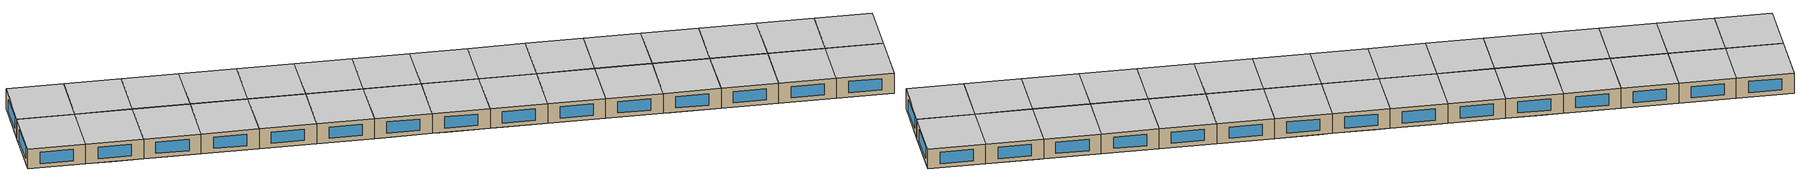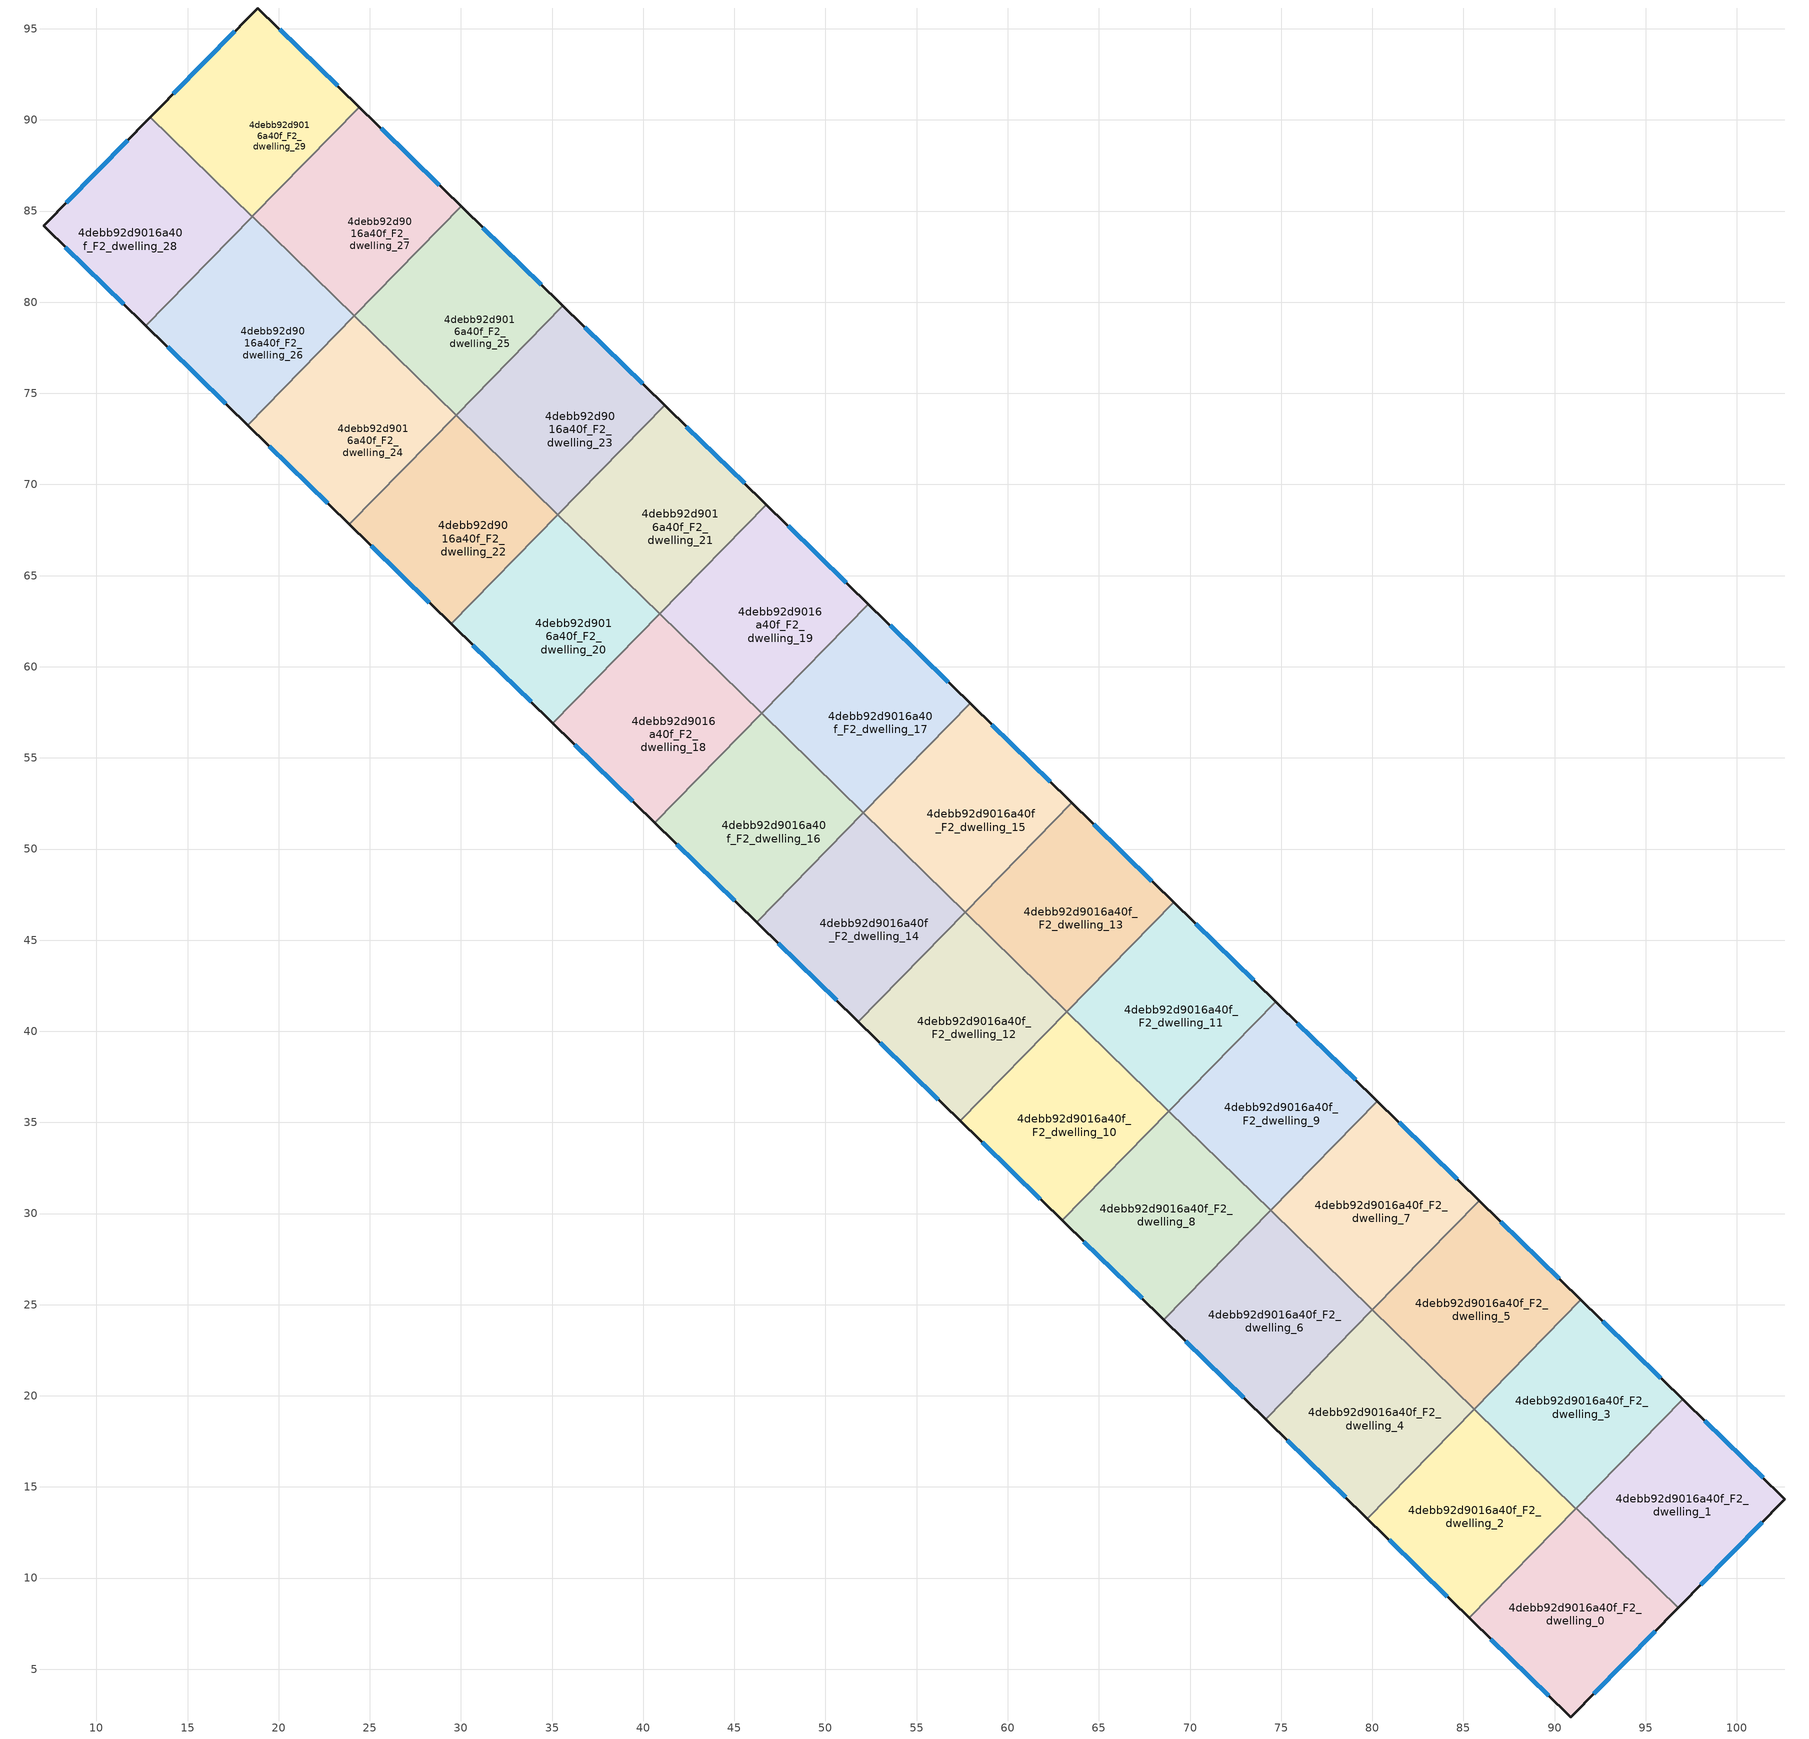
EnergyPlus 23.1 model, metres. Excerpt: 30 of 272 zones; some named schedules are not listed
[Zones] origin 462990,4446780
4debb92d9016a40f_F2_dwelling_0
 floor to 4debb92d9016a40f_F1_dwelling_0 (EU_floor_Construction): 96.78,8.37 90.88,2.38 85.5,7.63 91.36,13.63 91.37,13.64 z6
 floor to 4debb92d9016a40f_F1_dwelling_2 (EU_floor_Construction): 91.36,13.63 85.5,7.63 85.32,7.81 91.18,13.81 z6
 wall outside (EU_wall_Construction): 85.32,7.81 90.88,2.38 96.78,8.37 z6:9
 wall to 4debb92d9016a40f_F2_dwelling_1 (EU_wall_Construction): 96.78,8.37 91.19,13.82 z6:9
 wall to 4debb92d9016a40f_F2_dwelling_2 (EU_wall_Construction): 91.18,13.81 85.32,7.81 z6:9
 wall to 4debb92d9016a40f_F2_dwelling_3 (EU_wall_Construction): 91.19,13.82 91.18,13.81 z6:9
 window (EU_Window_Construction): 92.15,3.66 95.51,7.08 / 86.51,6.65 89.69,3.54 z6.64:8.36
 ceiling to 4debb92d9016a40f_F3_dwelling_0 (EU_floor_Construction): 90.88,2.38 96.78,8.37 91.19,13.82 85.32,7.81 z9
4debb92d9016a40f_F2_dwelling_1
 floor to 4debb92d9016a40f_F1_dwelling_1 (EU_floor_Construction): 102.64,14.33 96.78,8.37 91.37,13.64 97.21,19.63 z6
 floor to 4debb92d9016a40f_F1_dwelling_3 (EU_floor_Construction): 97.21,19.63 91.37,13.64 91.19,13.82 97.03,19.8 z6
 wall outside (EU_wall_Construction): 96.78,8.37 102.64,14.33 97.03,19.8 z6:9
 wall to 4debb92d9016a40f_F2_dwelling_3 (EU_wall_Construction): 97.03,19.8 91.19,13.82 z6:9
 window (EU_Window_Construction): 98.03,9.64 101.39,13.05 / 101.44,15.5 98.24,18.63 z6.64:8.36
 ceiling to 4debb92d9016a40f_F3_dwelling_1 (EU_floor_Construction): 96.78,8.37 102.64,14.33 97.03,19.8 91.19,13.82 z9
4debb92d9016a40f_F2_dwelling_10
 floor to 4debb92d9016a40f_F1_dwelling_10 (EU_floor_Construction): 68.83,35.62 62.98,29.63 58.47,34.03 64.33,40.02 z6
 floor to 4debb92d9016a40f_F1_dwelling_12 (EU_floor_Construction): 64.33,40.02 58.47,34.03 57.39,35.08 63.25,41.08 z6
 wall outside (EU_wall_Construction): 57.39,35.08 62.98,29.63 z6:9
 wall to 4debb92d9016a40f_F2_dwelling_12 (EU_wall_Construction): 63.25,41.08 57.39,35.08 z6:9
 wall to 4debb92d9016a40f_F2_dwelling_8 (EU_wall_Construction): 62.98,29.63 68.84,35.62 z6:9
 wall to 4debb92d9016a40f_F2_dwelling_11 (EU_wall_Construction): 68.84,35.62 63.25,41.08 z6:9
 window (EU_Window_Construction): 58.59,33.91 61.78,30.79 z6.64:8.36
 ceiling to 4debb92d9016a40f_F3_dwelling_10 (EU_floor_Construction): 62.98,29.63 68.84,35.62 63.25,41.08 57.39,35.08 z9
4debb92d9016a40f_F2_dwelling_11
 floor to 4debb92d9016a40f_F1_dwelling_11 (EU_floor_Construction): 74.69,41.62 68.84,35.62 64.33,40.02 70.19,46.02 z6
 floor to 4debb92d9016a40f_F1_dwelling_13 (EU_floor_Construction): 70.19,46.02 64.33,40.02 63.25,41.08 69.1,47.08 z6
 wall outside (EU_wall_Construction): 74.69,41.62 69.1,47.08 z6:9
 wall to 4debb92d9016a40f_F2_dwelling_13 (EU_wall_Construction): 69.1,47.08 63.25,41.08 z6:9
 wall to 4debb92d9016a40f_F2_dwelling_9 (EU_wall_Construction): 68.84,35.62 74.69,41.62 z6:9
 window (EU_Window_Construction): 73.49,42.79 70.3,45.91 z6.64:8.36
 ceiling to 4debb92d9016a40f_F3_dwelling_11 (EU_floor_Construction): 68.84,35.62 74.69,41.62 69.1,47.08 63.25,41.08 z9
4debb92d9016a40f_F2_dwelling_12
 floor to 4debb92d9016a40f_F1_dwelling_12 (EU_floor_Construction): 63.25,41.08 57.39,35.08 53.07,39.3 58.92,45.3 z6
 floor to 4debb92d9016a40f_F1_dwelling_14 (EU_floor_Construction): 58.92,45.3 53.07,39.3 51.81,40.54 57.66,46.53 z6
 wall outside (EU_wall_Construction): 51.81,40.54 57.39,35.08 z6:9
 wall to 4debb92d9016a40f_F2_dwelling_14 (EU_wall_Construction): 57.66,46.53 51.81,40.54 z6:9
 wall to 4debb92d9016a40f_F2_dwelling_13 (EU_wall_Construction): 63.25,41.08 57.66,46.53 z6:9
 window (EU_Window_Construction): 53,39.37 56.2,36.25 z6.64:8.36
 ceiling to 4debb92d9016a40f_F3_dwelling_12 (EU_floor_Construction): 57.39,35.08 63.25,41.08 57.66,46.53 51.81,40.54 z9
4debb92d9016a40f_F2_dwelling_13
 floor to 4debb92d9016a40f_F1_dwelling_13 (EU_floor_Construction): 69.1,47.08 63.25,41.08 58.92,45.3 64.78,51.3 z6
 floor to 4debb92d9016a40f_F1_dwelling_15 (EU_floor_Construction): 64.78,51.3 58.92,45.3 57.66,46.53 63.52,52.53 z6
 wall outside (EU_wall_Construction): 69.1,47.08 63.52,52.53 z6:9
 wall to 4debb92d9016a40f_F2_dwelling_15 (EU_wall_Construction): 63.52,52.53 57.66,46.53 z6:9
 window (EU_Window_Construction): 67.91,48.24 64.72,51.36 z6.64:8.36
 ceiling to 4debb92d9016a40f_F3_dwelling_13 (EU_floor_Construction): 63.25,41.08 69.1,47.08 63.52,52.53 57.66,46.53 z9
4debb92d9016a40f_F2_dwelling_14
 floor to 4debb92d9016a40f_F1_dwelling_14 (EU_floor_Construction): 57.66,46.53 51.81,40.54 47.66,44.58 53.52,50.58 z6
 floor to 4debb92d9016a40f_F1_dwelling_16 (EU_floor_Construction): 53.52,50.58 47.66,44.58 46.22,45.99 52.08,51.99 z6
 wall outside (EU_wall_Construction): 46.22,45.99 51.81,40.54 z6:9
 wall to 4debb92d9016a40f_F2_dwelling_16 (EU_wall_Construction): 52.08,51.99 46.22,45.99 z6:9
 wall to 4debb92d9016a40f_F2_dwelling_15 (EU_wall_Construction): 57.66,46.53 52.08,51.99 z6:9
 window (EU_Window_Construction): 47.42,44.82 50.61,41.7 z6.64:8.36
 ceiling to 4debb92d9016a40f_F3_dwelling_14 (EU_floor_Construction): 51.81,40.54 57.66,46.53 52.08,51.99 46.22,45.99 z9
4debb92d9016a40f_F2_dwelling_15
 floor to 4debb92d9016a40f_F1_dwelling_15 (EU_floor_Construction): 63.52,52.53 57.66,46.53 53.52,50.58 59.38,56.58 z6
 floor to 4debb92d9016a40f_F1_dwelling_17 (EU_floor_Construction): 59.38,56.58 53.52,50.58 52.08,51.99 57.93,57.98 z6
 wall outside (EU_wall_Construction): 63.52,52.53 57.93,57.99 z6:9
 wall to 4debb92d9016a40f_F2_dwelling_17 (EU_wall_Construction): 57.93,57.99 52.08,51.99 z6:9
 window (EU_Window_Construction): 62.32,53.7 59.13,56.82 z6.64:8.36
 ceiling to 4debb92d9016a40f_F3_dwelling_15 (EU_floor_Construction): 57.66,46.53 63.52,52.53 57.93,57.99 52.08,51.99 z9
4debb92d9016a40f_F2_dwelling_16
 floor to 4debb92d9016a40f_F1_dwelling_18 (EU_floor_Construction): 48.11,55.86 42.26,49.86 40.64,51.44 46.49,57.44 z6
 floor adiabatic (EU_floor_Construction): 52.08,51.99 46.22,45.99 42.26,49.86 48.11,55.86 z6
 wall outside (EU_wall_Construction): 40.64,51.44 46.22,45.99 z6:9
 wall to 4debb92d9016a40f_F2_dwelling_18 (EU_wall_Construction): 46.49,57.44 40.64,51.44 z6:9
 wall to 4debb92d9016a40f_F2_dwelling_17 (EU_wall_Construction): 52.08,51.99 46.49,57.44 z6:9
 window (EU_Window_Construction): 41.83,50.27 45.02,47.16 z6.64:8.36
 ceiling to 4debb92d9016a40f_F3_dwelling_16 (EU_floor_Construction): 46.22,45.99 52.08,51.99 46.49,57.44 40.64,51.44 z9
4debb92d9016a40f_F2_dwelling_17
 floor to 4debb92d9016a40f_F1_dwelling_17 (EU_floor_Construction): 57.93,57.98 52.08,51.99 48.11,55.86 53.97,61.85 z6
 floor to 4debb92d9016a40f_F1_dwelling_19 (EU_floor_Construction): 53.97,61.85 48.11,55.86 46.49,57.44 52.35,63.44 z6
 wall outside (EU_wall_Construction): 57.93,57.99 52.35,63.44 z6:9
 wall to 4debb92d9016a40f_F2_dwelling_19 (EU_wall_Construction): 52.35,63.44 46.49,57.44 z6:9
 window (EU_Window_Construction): 56.74,59.15 53.54,62.27 z6.64:8.36
 ceiling to 4debb92d9016a40f_F3_dwelling_17 (EU_floor_Construction): 52.08,51.99 57.93,57.99 52.35,63.44 46.49,57.44 z9
4debb92d9016a40f_F2_dwelling_18
 floor to 4debb92d9016a40f_F1_dwelling_18 (EU_floor_Construction): 46.49,57.44 40.64,51.44 36.85,55.14 42.71,61.14 z6
 floor to 4debb92d9016a40f_F1_dwelling_20 (EU_floor_Construction): 42.71,61.14 36.85,55.14 35.05,56.9 40.91,62.89 z6
 wall outside (EU_wall_Construction): 35.05,56.9 40.64,51.44 z6:9
 wall to 4debb92d9016a40f_F2_dwelling_20 (EU_wall_Construction): 40.91,62.89 35.05,56.9 z6:9
 wall to 4debb92d9016a40f_F2_dwelling_19 (EU_wall_Construction): 46.49,57.44 40.91,62.89 z6:9
 window (EU_Window_Construction): 36.25,55.73 39.44,52.61 z6.64:8.36
 ceiling to 4debb92d9016a40f_F3_dwelling_18 (EU_floor_Construction): 40.64,51.44 46.49,57.44 40.91,62.89 35.05,56.9 z9
4debb92d9016a40f_F2_dwelling_19
 floor to 4debb92d9016a40f_F1_dwelling_19 (EU_floor_Construction): 52.35,63.44 46.49,57.44 42.71,61.14 48.56,67.13 z6
 floor to 4debb92d9016a40f_F1_dwelling_21 (EU_floor_Construction): 48.56,67.13 42.71,61.14 40.91,62.9 46.76,68.89 z6
 wall outside (EU_wall_Construction): 52.35,63.44 46.76,68.89 z6:9
 wall to 4debb92d9016a40f_F2_dwelling_21 (EU_wall_Construction): 46.76,68.89 40.91,62.89 z6:9
 window (EU_Window_Construction): 51.15,64.61 47.96,67.72 z6.64:8.36
 ceiling to 4debb92d9016a40f_F3_dwelling_19 (EU_floor_Construction): 46.49,57.44 52.35,63.44 46.76,68.89 40.91,62.89 z9
4debb92d9016a40f_F2_dwelling_2
 floor to 4debb92d9016a40f_F1_dwelling_4 (EU_floor_Construction): 85.95,18.91 80.09,12.91 79.74,13.26 85.59,19.26 z6
 floor adiabatic (EU_floor_Construction): 91.18,13.81 85.32,7.81 79.74,13.26 80.09,12.91 85.95,18.91 z6
 wall outside (EU_wall_Construction): 79.73,13.26 85.32,7.81 z6:9
 wall to 4debb92d9016a40f_F2_dwelling_4 (EU_wall_Construction): 85.59,19.26 79.73,13.26 z6:9
 wall to 4debb92d9016a40f_F2_dwelling_3 (EU_wall_Construction): 91.18,13.81 85.59,19.26 z6:9
 window (EU_Window_Construction): 80.93,12.1 84.12,8.98 z6.64:8.36
 ceiling to 4debb92d9016a40f_F3_dwelling_2 (EU_floor_Construction): 85.32,7.81 91.18,13.81 85.59,19.26 79.73,13.26 z9
4debb92d9016a40f_F2_dwelling_20
 floor to 4debb92d9016a40f_F1_dwelling_20 (EU_floor_Construction): 40.91,62.89 35.05,56.9 31.45,60.42 37.3,66.41 z6
 floor to 4debb92d9016a40f_F1_dwelling_22 (EU_floor_Construction): 37.3,66.41 31.45,60.42 29.46,62.35 35.32,68.35 z6
 wall outside (EU_wall_Construction): 29.46,62.35 35.05,56.9 z6:9
 wall to 4debb92d9016a40f_F2_dwelling_22 (EU_wall_Construction): 35.32,68.35 29.46,62.35 z6:9
 wall to 4debb92d9016a40f_F2_dwelling_21 (EU_wall_Construction): 40.91,62.89 35.32,68.35 z6:9
 window (EU_Window_Construction): 30.66,61.18 33.85,58.07 z6.64:8.36
 ceiling to 4debb92d9016a40f_F3_dwelling_20 (EU_floor_Construction): 35.05,56.9 40.91,62.89 35.32,68.35 29.46,62.35 z9
4debb92d9016a40f_F2_dwelling_21
 floor to 4debb92d9016a40f_F1_dwelling_21 (EU_floor_Construction): 46.76,68.89 40.91,62.9 37.3,66.41 43.16,72.41 z6
 floor to 4debb92d9016a40f_F1_dwelling_23 (EU_floor_Construction): 43.16,72.41 37.3,66.41 35.32,68.35 41.18,74.35 z6
 wall outside (EU_wall_Construction): 46.76,68.89 41.18,74.35 z6:9
 wall to 4debb92d9016a40f_F2_dwelling_23 (EU_wall_Construction): 41.18,74.35 35.32,68.35 z6:9
 window (EU_Window_Construction): 45.57,70.06 42.37,73.18 z6.64:8.36
 ceiling to 4debb92d9016a40f_F3_dwelling_21 (EU_floor_Construction): 40.91,62.89 46.76,68.89 41.18,74.35 35.32,68.35 z9
4debb92d9016a40f_F2_dwelling_22
 floor adiabatic (EU_floor_Construction): 35.32,68.35 29.46,62.35 26.04,65.7 31.9,71.69 z6
 floor to 4debb92d9016a40f_F1_dwelling_24 (EU_floor_Construction): 31.9,71.69 26.04,65.7 23.88,67.81 29.73,73.8 z6
 wall outside (EU_wall_Construction): 23.88,67.81 29.46,62.35 z6:9
 wall to 4debb92d9016a40f_F2_dwelling_24 (EU_wall_Construction): 29.73,73.8 23.88,67.81 z6:9
 wall to 4debb92d9016a40f_F2_dwelling_23 (EU_wall_Construction): 35.32,68.35 29.73,73.8 z6:9
 window (EU_Window_Construction): 25.07,66.64 28.27,63.52 z6.64:8.36
 ceiling to 4debb92d9016a40f_F3_dwelling_22 (EU_floor_Construction): 29.46,62.35 35.32,68.35 29.73,73.8 23.88,67.81 z9
4debb92d9016a40f_F2_dwelling_23
 floor to 4debb92d9016a40f_F1_dwelling_23 (EU_floor_Construction): 41.18,74.35 35.32,68.35 31.9,71.69 37.75,77.69 z6
 floor to 4debb92d9016a40f_F1_dwelling_25 (EU_floor_Construction): 37.75,77.69 31.9,71.69 29.73,73.8 35.59,79.8 z6
 wall outside (EU_wall_Construction): 41.18,74.35 35.59,79.8 z6:9
 wall to 4debb92d9016a40f_F2_dwelling_25 (EU_wall_Construction): 35.59,79.8 29.73,73.8 z6:9
 window (EU_Window_Construction): 39.98,75.52 36.79,78.63 z6.64:8.36
 ceiling to 4debb92d9016a40f_F3_dwelling_23 (EU_floor_Construction): 35.32,68.35 41.18,74.35 35.59,79.8 29.73,73.8 z9
4debb92d9016a40f_F2_dwelling_24
 floor to 4debb92d9016a40f_F1_dwelling_24 (EU_floor_Construction): 29.73,73.8 23.88,67.81 20.63,70.97 26.49,76.97 z6
 floor to 4debb92d9016a40f_F1_dwelling_26 (EU_floor_Construction): 26.49,76.97 20.63,70.97 18.29,73.26 24.15,79.26 z6
 wall outside (EU_wall_Construction): 18.29,73.26 23.88,67.81 z6:9
 wall to 4debb92d9016a40f_F2_dwelling_26 (EU_wall_Construction): 24.15,79.26 18.29,73.26 z6:9
 wall to 4debb92d9016a40f_F2_dwelling_25 (EU_wall_Construction): 29.73,73.8 24.15,79.26 z6:9
 window (EU_Window_Construction): 19.49,72.09 22.68,68.97 z6.64:8.36
 ceiling to 4debb92d9016a40f_F3_dwelling_24 (EU_floor_Construction): 23.88,67.81 29.73,73.8 24.15,79.26 18.29,73.26 z9
4debb92d9016a40f_F2_dwelling_25
 floor to 4debb92d9016a40f_F1_dwelling_25 (EU_floor_Construction): 35.59,79.8 29.73,73.8 26.49,76.97 32.35,82.97 z6
 floor to 4debb92d9016a40f_F1_dwelling_27 (EU_floor_Construction): 32.35,82.97 26.49,76.97 24.15,79.26 30,85.26 z6
 wall outside (EU_wall_Construction): 35.59,79.8 30,85.26 z6:9
 wall to 4debb92d9016a40f_F2_dwelling_27 (EU_wall_Construction): 30,85.26 24.15,79.26 z6:9
 window (EU_Window_Construction): 34.39,80.97 31.2,84.09 z6.64:8.36
 ceiling to 4debb92d9016a40f_F3_dwelling_25 (EU_floor_Construction): 29.73,73.8 35.59,79.8 30,85.26 24.15,79.26 z9
4debb92d9016a40f_F2_dwelling_26
 floor to 4debb92d9016a40f_F1_dwelling_26 (EU_floor_Construction): 24.15,79.26 18.29,73.26 15.23,76.25 21.08,82.25 z6
 floor to 4debb92d9016a40f_F1_dwelling_28 (EU_floor_Construction): 19.13,80.24 15.23,76.25 12.71,78.72 16.6,82.71 z6
 floor to 4debb92d9016a40f_F1_dwelling_30 (EU_floor_Construction): 21.08,82.25 19.13,80.24 16.6,82.71 18.56,84.71 z6
 wall outside (EU_wall_Construction): 12.71,78.71 18.29,73.26 z6:9
 wall to 4debb92d9016a40f_F2_dwelling_27 (EU_wall_Construction): 24.15,79.26 18.56,84.71 z6:9
 wall to 4debb92d9016a40f_F2_dwelling_28 (EU_wall_Construction): 18.55,84.7 12.71,78.71 z6:9
 wall to 4debb92d9016a40f_F2_dwelling_29 (EU_wall_Construction): 18.56,84.71 18.55,84.7 z6:9
 window (EU_Window_Construction): 13.9,77.55 17.1,74.43 z6.64:8.36
 ceiling to 4debb92d9016a40f_F3_dwelling_26 (EU_floor_Construction): 18.29,73.26 24.15,79.26 18.56,84.71 12.71,78.71 z9
4debb92d9016a40f_F2_dwelling_27
 floor to 4debb92d9016a40f_F1_dwelling_27 (EU_floor_Construction): 30,85.26 24.15,79.26 21.09,82.25 26.94,88.25 z6
 floor to 4debb92d9016a40f_F1_dwelling_29 (EU_floor_Construction): 26.94,88.25 21.09,82.25 18.56,84.71 24.42,90.71 z6
 wall outside (EU_wall_Construction): 30,85.26 24.42,90.71 z6:9
 wall to 4debb92d9016a40f_F2_dwelling_29 (EU_wall_Construction): 24.42,90.71 18.56,84.71 z6:9
 window (EU_Window_Construction): 28.81,86.42 25.62,89.54 z6.64:8.36
 ceiling to 4debb92d9016a40f_F3_dwelling_27 (EU_floor_Construction): 24.15,79.26 30,85.26 24.42,90.71 18.56,84.71 z9
4debb92d9016a40f_F2_dwelling_28
 floor to 4debb92d9016a40f_F1_dwelling_30 (EU_floor_Construction): 18.55,84.7 16.6,82.71 11.01,88.17 12.97,90.16 z6
 floor adiabatic (EU_floor_Construction): 16.6,82.71 12.71,78.71 7.1,84.19 11.01,88.17 z6
 wall outside (EU_wall_Construction): 12.97,90.16 7.1,84.19 12.71,78.71 z6:9
 wall to 4debb92d9016a40f_F2_dwelling_29 (EU_wall_Construction): 18.55,84.7 12.97,90.16 z6:9
 window (EU_Window_Construction): 11.71,88.88 8.35,85.47 / 8.3,83.02 11.5,79.89 z6.64:8.36
 ceiling to 4debb92d9016a40f_F3_dwelling_28 (EU_floor_Construction): 12.71,78.71 18.55,84.7 12.97,90.16 7.1,84.19 z9
4debb92d9016a40f_F2_dwelling_29
 floor to 4debb92d9016a40f_F1_dwelling_29 (EU_floor_Construction): 24.42,90.71 18.56,84.71 15.68,87.53 21.54,93.53 z6
 floor to 4debb92d9016a40f_F1_dwelling_30 (EU_floor_Construction): 21.54,93.53 15.68,87.53 18.56,84.71 18.55,84.7 12.97,90.16 18.85,96.14 z6
 wall outside (EU_wall_Construction): 24.42,90.71 18.85,96.14 12.97,90.16 z6:9
 window (EU_Window_Construction): 17.59,94.86 14.23,91.44 / 23.23,91.87 20.05,94.98 z6.64:8.36
 ceiling to 4debb92d9016a40f_F3_dwelling_29 (EU_floor_Construction): 18.55,84.7 24.42,90.71 18.85,96.14 12.97,90.16 z9
4debb92d9016a40f_F2_dwelling_3
 floor to 4debb92d9016a40f_F1_dwelling_5 (EU_floor_Construction): 91.81,24.91 85.95,18.91 85.59,19.26 91.45,25.26 z6
 floor to 4debb92d9016a40f_F1_dwelling_3 (EU_floor_Construction): 97.03,19.8 91.18,13.81 85.95,18.91 91.81,24.91 z6
 wall outside (EU_wall_Construction): 97.03,19.8 91.45,25.26 z6:9
 wall to 4debb92d9016a40f_F2_dwelling_5 (EU_wall_Construction): 91.45,25.26 85.59,19.26 z6:9
 window (EU_Window_Construction): 95.84,20.97 92.64,24.09 z6.64:8.36
 ceiling to 4debb92d9016a40f_F3_dwelling_3 (EU_floor_Construction): 91.18,13.81 97.03,19.8 91.45,25.26 85.59,19.26 z9
4debb92d9016a40f_F2_dwelling_4
 floor to 4debb92d9016a40f_F1_dwelling_4 (EU_floor_Construction): 85.59,19.26 79.74,13.26 74.69,18.19 80.55,24.19 z6
 floor to 4debb92d9016a40f_F1_dwelling_6 (EU_floor_Construction): 80.55,24.19 74.69,18.19 74.15,18.72 80.01,24.72 z6
 wall outside (EU_wall_Construction): 74.15,18.72 79.73,13.26 z6:9
 wall to 4debb92d9016a40f_F2_dwelling_6 (EU_wall_Construction): 80.01,24.72 74.15,18.72 z6:9
 wall to 4debb92d9016a40f_F2_dwelling_5 (EU_wall_Construction): 85.59,19.26 80.01,24.72 z6:9
 window (EU_Window_Construction): 75.35,17.55 78.54,14.43 z6.64:8.36
 ceiling to 4debb92d9016a40f_F3_dwelling_4 (EU_floor_Construction): 79.73,13.26 85.59,19.26 80.01,24.72 74.15,18.72 z9
4debb92d9016a40f_F2_dwelling_5
 floor to 4debb92d9016a40f_F1_dwelling_5 (EU_floor_Construction): 91.45,25.26 85.59,19.26 80.55,24.19 86.4,30.18 z6
 floor to 4debb92d9016a40f_F1_dwelling_7 (EU_floor_Construction): 86.4,30.18 80.55,24.19 80.01,24.72 85.86,30.71 z6
 wall outside (EU_wall_Construction): 91.45,25.26 85.86,30.71 z6:9
 wall to 4debb92d9016a40f_F2_dwelling_7 (EU_wall_Construction): 85.86,30.71 80.01,24.72 z6:9
 window (EU_Window_Construction): 90.25,26.43 87.06,29.55 z6.64:8.36
 ceiling to 4debb92d9016a40f_F3_dwelling_5 (EU_floor_Construction): 85.59,19.26 91.45,25.26 85.86,30.71 80.01,24.72 z9
4debb92d9016a40f_F2_dwelling_6
 floor to 4debb92d9016a40f_F1_dwelling_6 (EU_floor_Construction): 80.01,24.72 74.15,18.72 69.28,23.47 75.14,29.47 z6
 floor to 4debb92d9016a40f_F1_dwelling_8 (EU_floor_Construction): 75.14,29.47 69.28,23.47 68.56,24.17 74.42,30.17 z6
 wall outside (EU_wall_Construction): 68.56,24.17 74.15,18.72 z6:9
 wall to 4debb92d9016a40f_F2_dwelling_8 (EU_wall_Construction): 74.42,30.17 68.56,24.17 z6:9
 wall to 4debb92d9016a40f_F2_dwelling_7 (EU_wall_Construction): 74.15,18.72 80.01,24.72 74.42,30.17 z6:9
 window (EU_Window_Construction): 69.76,23 72.95,19.89 z6.64:8.36
 ceiling to 4debb92d9016a40f_F3_dwelling_6 (EU_floor_Construction): 74.15,18.72 80.01,24.72 74.42,30.17 68.56,24.17 z9
4debb92d9016a40f_F2_dwelling_7
 floor to 4debb92d9016a40f_F1_dwelling_7 (EU_floor_Construction): 85.86,30.71 80.01,24.72 75.14,29.47 81,35.46 z6
 floor to 4debb92d9016a40f_F1_dwelling_9 (EU_floor_Construction): 81,35.46 75.14,29.47 74.42,30.17 80.28,36.17 z6
 wall outside (EU_wall_Construction): 85.86,30.71 80.28,36.17 z6:9
 wall to 4debb92d9016a40f_F2_dwelling_9 (EU_wall_Construction): 80.28,36.17 74.42,30.17 z6:9
 wall adiabatic (EU_wall_Construction): 74.15,18.72 80.01,24.72 z6:9
 window (EU_Window_Construction): 84.67,31.88 81.47,35 z6.64:8.36
 ceiling to 4debb92d9016a40f_F3_dwelling_7 (EU_floor_Construction): 80.01,24.72 85.86,30.71 80.28,36.17 74.42,30.17 z9
4debb92d9016a40f_F2_dwelling_8
 floor adiabatic (EU_floor_Construction): 74.42,30.17 68.56,24.17 62.98,29.63 68.84,35.62 z6
 wall outside (EU_wall_Construction): 62.98,29.63 68.56,24.17 z6:9
 wall to 4debb92d9016a40f_F2_dwelling_9 (EU_wall_Construction): 74.42,30.17 68.84,35.62 z6:9
 window (EU_Window_Construction): 64.17,28.46 67.37,25.34 z6.64:8.36
 ceiling to 4debb92d9016a40f_F3_dwelling_8 (EU_floor_Construction): 68.56,24.17 74.42,30.17 68.84,35.62 62.98,29.63 z9
4debb92d9016a40f_F2_dwelling_9
 floor to 4debb92d9016a40f_F1_dwelling_9 (EU_floor_Construction): 80.28,36.17 74.42,30.17 69.74,34.74 75.59,40.74 z6
 floor to 4debb92d9016a40f_F1_dwelling_11 (EU_floor_Construction): 75.59,40.74 69.74,34.74 68.84,35.62 74.69,41.62 z6
 wall outside (EU_wall_Construction): 80.28,36.17 74.69,41.62 z6:9
 window (EU_Window_Construction): 79.08,37.34 75.89,40.45 z6.64:8.36
 ceiling to 4debb92d9016a40f_F3_dwelling_9 (EU_floor_Construction): 74.42,30.17 80.28,36.17 74.69,41.62 68.84,35.62 z9
[Building]
EU S2 Campaign: North Axis=0; Terrain=City; Solar Distribution=FullExterior
[Site:Location]
Yerevan-Zvartnots.Intl.AP: Latitude=40.15; Longitude=44.383; Time Zone=4; Elevation=854
[SizingPeriod:WeatherFileDays]
AnnualSizingPeriod: Begin Month=1; Begin Day of Month=1; End Month=12; End Day of Month=31; Day of Week for Start Day=Monday; Use Weather File Daylight Saving Period=No; Use Weather File Rain and Snow Indicators=No
[MATERIAL]
EU_InternalMass_Material: Roughness=MediumRough; Thickness=0.1; Conductivity=1; Density=1800; Specific Heat=900; Thermal Absorptance=0.9; Solar Absorptance=0.7; Visible Absorptance=0.7
[MATERIAL:NOMASS] Roughness=MediumRough; Thermal Absorptance=0.9; Solar Absorptance=0.7; Visible Absorptance=0.7
Name | Thermal Resistance
EU_wall_NoMass | 1.05043
EU_floor_NoMass | 0.478065
[WINDOWMATERIAL:SIMPLEGLAZINGSYSTEM]
EU_Window_SimpleGlazing: UFactor=2.5566; Solar Heat Gain Coefficient=0.75; Visible Transmittance=0.75
[CONSTRUCTION]
EU_wall_Construction: EU_wall_NoMass
EU_floor_Construction: EU_floor_NoMass
EU_Window_Construction: EU_Window_SimpleGlazing
EU_InternalMass_Construction: EU_InternalMass_Material
[ZONE] Type=1; Multiplier=1; Ceiling Height=autocalculate; Floor Area=autocalculate; Part of Total Floor Area=Yes
Name | Volume
4debb92d9016a40f_F2_dwelling_0; 4debb92d9016a40f_F2_dwelling_11; 4debb92d9016a40f_F2_dwelling_14; 4debb92d9016a40f_F2_dwelling_22; 4debb92d9016a40f_F2_dwelling_24 | 196.331
4debb92d9016a40f_F2_dwelling_1; 4debb92d9016a40f_F2_dwelling_28 | 196.335
4debb92d9016a40f_F2_dwelling_10 | 196.347
4debb92d9016a40f_F2_dwelling_12; 4debb92d9016a40f_F2_dwelling_2 | 196.313
4debb92d9016a40f_F2_dwelling_13; 4debb92d9016a40f_F2_dwelling_27; 4debb92d9016a40f_F2_dwelling_8 | 196.33
4debb92d9016a40f_F2_dwelling_15; 4debb92d9016a40f_F2_dwelling_23 | 196.364
4debb92d9016a40f_F2_dwelling_16; 4debb92d9016a40f_F2_dwelling_21; 4debb92d9016a40f_F2_dwelling_3; 4debb92d9016a40f_F2_dwelling_6 | 196.329
4debb92d9016a40f_F2_dwelling_17 | 196.3125
4debb92d9016a40f_F2_dwelling_18; 4debb92d9016a40f_F2_dwelling_19; 4debb92d9016a40f_F2_dwelling_25; 4debb92d9016a40f_F2_dwelling_5 | 196.348
4debb92d9016a40f_F2_dwelling_20 | 196.295
4debb92d9016a40f_F2_dwelling_26 | 196.314
4debb92d9016a40f_F2_dwelling_29 | 196.332
4debb92d9016a40f_F2_dwelling_4 | 196.365
4debb92d9016a40f_F2_dwelling_7 | 196.321
4debb92d9016a40f_F2_dwelling_9 | 196.312
[INTERNALMASS] Construction=EU_InternalMass_Construction
Name | Zone or ZoneList | Surface Area
4debb92d9016a40f_F2_dwelling_0_EU_InternalMass | 4debb92d9016a40f_F2_dwelling_0 | 65.4444
4debb92d9016a40f_F2_dwelling_1_EU_InternalMass | 4debb92d9016a40f_F2_dwelling_1 | 65.4458
4debb92d9016a40f_F2_dwelling_2_EU_InternalMass | 4debb92d9016a40f_F2_dwelling_2 | 65.4389
4debb92d9016a40f_F2_dwelling_3_EU_InternalMass | 4debb92d9016a40f_F2_dwelling_3 | 65.4432
4debb92d9016a40f_F2_dwelling_4_EU_InternalMass | 4debb92d9016a40f_F2_dwelling_4 | 65.4534
4debb92d9016a40f_F2_dwelling_5_EU_InternalMass | 4debb92d9016a40f_F2_dwelling_5 | 65.4479
4debb92d9016a40f_F2_dwelling_6_EU_InternalMass | 4debb92d9016a40f_F2_dwelling_6 | 65.4361
4debb92d9016a40f_F2_dwelling_7_EU_InternalMass | 4debb92d9016a40f_F2_dwelling_7 | 65.4475
4debb92d9016a40f_F2_dwelling_8_EU_InternalMass | 4debb92d9016a40f_F2_dwelling_8 | 65.4432
4debb92d9016a40f_F2_dwelling_9_EU_InternalMass | 4debb92d9016a40f_F2_dwelling_9 | 65.4389
4debb92d9016a40f_F2_dwelling_10_EU_InternalMass | 4debb92d9016a40f_F2_dwelling_10 | 65.4504
4debb92d9016a40f_F2_dwelling_11_EU_InternalMass | 4debb92d9016a40f_F2_dwelling_11 | 65.445
4debb92d9016a40f_F2_dwelling_12_EU_InternalMass | 4debb92d9016a40f_F2_dwelling_12 | 65.439
4debb92d9016a40f_F2_dwelling_13_EU_InternalMass | 4debb92d9016a40f_F2_dwelling_13 | 65.4418
4debb92d9016a40f_F2_dwelling_14_EU_InternalMass | 4debb92d9016a40f_F2_dwelling_14 | 65.4436
4debb92d9016a40f_F2_dwelling_15_EU_InternalMass | 4debb92d9016a40f_F2_dwelling_15 | 65.4534
4debb92d9016a40f_F2_dwelling_16_EU_InternalMass | 4debb92d9016a40f_F2_dwelling_16 | 65.4432
4debb92d9016a40f_F2_dwelling_17_EU_InternalMass | 4debb92d9016a40f_F2_dwelling_17 | 65.4389
4debb92d9016a40f_F2_dwelling_18_EU_InternalMass | 4debb92d9016a40f_F2_dwelling_18 | 65.4507
4debb92d9016a40f_F2_dwelling_19_EU_InternalMass | 4debb92d9016a40f_F2_dwelling_19 | 65.4507
4debb92d9016a40f_F2_dwelling_20_EU_InternalMass | 4debb92d9016a40f_F2_dwelling_20 | 65.4332
4debb92d9016a40f_F2_dwelling_21_EU_InternalMass | 4debb92d9016a40f_F2_dwelling_21 | 65.4415
4debb92d9016a40f_F2_dwelling_22_EU_InternalMass | 4debb92d9016a40f_F2_dwelling_22 | 65.4436
4debb92d9016a40f_F2_dwelling_23_EU_InternalMass | 4debb92d9016a40f_F2_dwelling_23 | 65.4534
4debb92d9016a40f_F2_dwelling_24_EU_InternalMass | 4debb92d9016a40f_F2_dwelling_24 | 65.4422
4debb92d9016a40f_F2_dwelling_25_EU_InternalMass | 4debb92d9016a40f_F2_dwelling_25 | 65.4505
4debb92d9016a40f_F2_dwelling_26_EU_InternalMass | 4debb92d9016a40f_F2_dwelling_26 | 65.4379
4debb92d9016a40f_F2_dwelling_27_EU_InternalMass | 4debb92d9016a40f_F2_dwelling_27 | 65.4445
4debb92d9016a40f_F2_dwelling_28_EU_InternalMass | 4debb92d9016a40f_F2_dwelling_28 | 65.4458
4debb92d9016a40f_F2_dwelling_29_EU_InternalMass | 4debb92d9016a40f_F2_dwelling_29 | 65.4433
[OTHEREQUIPMENT] Fuel Type=Electricity; Design Level Calculation Method=Watts/Area; Power per Zone Floor Area=1; Fraction Latent=0; Fraction Radiant=0; Fraction Lost=0; Carbon Dioxide Generation Rate=0; EndUse Subcategory=EU_Step8_InternalGains
Name | Zone or ZoneList or Space or SpaceList | Schedule
EU_Step8_InternalGain_4debb92d9016a40f_F2_dwelling_0_f000 | 4debb92d9016a40f_F2_dwelling_0 | EU_Step8_GainSchedule_4debb92d9016a40f_F2_dwelling_0_f000
EU_Step8_InternalGain_4debb92d9016a40f_F2_dwelling_1_f000 | 4debb92d9016a40f_F2_dwelling_1 | EU_Step8_GainSchedule_4debb92d9016a40f_F2_dwelling_1_f000
EU_Step8_InternalGain_4debb92d9016a40f_F2_dwelling_2_f000 | 4debb92d9016a40f_F2_dwelling_2 | EU_Step8_GainSchedule_4debb92d9016a40f_F2_dwelling_2_f000
EU_Step8_InternalGain_4debb92d9016a40f_F2_dwelling_3_f000 | 4debb92d9016a40f_F2_dwelling_3 | EU_Step8_GainSchedule_4debb92d9016a40f_F2_dwelling_3_f000
EU_Step8_InternalGain_4debb92d9016a40f_F2_dwelling_4_f000 | 4debb92d9016a40f_F2_dwelling_4 | EU_Step8_GainSchedule_4debb92d9016a40f_F2_dwelling_4_f000
EU_Step8_InternalGain_4debb92d9016a40f_F2_dwelling_5_f000 | 4debb92d9016a40f_F2_dwelling_5 | EU_Step8_GainSchedule_4debb92d9016a40f_F2_dwelling_5_f000
EU_Step8_InternalGain_4debb92d9016a40f_F2_dwelling_6_f000 | 4debb92d9016a40f_F2_dwelling_6 | EU_Step8_GainSchedule_4debb92d9016a40f_F2_dwelling_6_f000
EU_Step8_InternalGain_4debb92d9016a40f_F2_dwelling_7_f000 | 4debb92d9016a40f_F2_dwelling_7 | EU_Step8_GainSchedule_4debb92d9016a40f_F2_dwelling_7_f000
EU_Step8_InternalGain_4debb92d9016a40f_F2_dwelling_8_f000 | 4debb92d9016a40f_F2_dwelling_8 | EU_Step8_GainSchedule_4debb92d9016a40f_F2_dwelling_8_f000
EU_Step8_InternalGain_4debb92d9016a40f_F2_dwelling_9_f000 | 4debb92d9016a40f_F2_dwelling_9 | EU_Step8_GainSchedule_4debb92d9016a40f_F2_dwelling_9_f000
EU_Step8_InternalGain_4debb92d9016a40f_F2_dwelling_10_f000 | 4debb92d9016a40f_F2_dwelling_10 | EU_Step8_GainSchedule_4debb92d9016a40f_F2_dwelling_10_f000
EU_Step8_InternalGain_4debb92d9016a40f_F2_dwelling_11_f000 | 4debb92d9016a40f_F2_dwelling_11 | EU_Step8_GainSchedule_4debb92d9016a40f_F2_dwelling_11_f000
EU_Step8_InternalGain_4debb92d9016a40f_F2_dwelling_12_f000 | 4debb92d9016a40f_F2_dwelling_12 | EU_Step8_GainSchedule_4debb92d9016a40f_F2_dwelling_12_f000
EU_Step8_InternalGain_4debb92d9016a40f_F2_dwelling_13_f000 | 4debb92d9016a40f_F2_dwelling_13 | EU_Step8_GainSchedule_4debb92d9016a40f_F2_dwelling_13_f000
EU_Step8_InternalGain_4debb92d9016a40f_F2_dwelling_14_f000 | 4debb92d9016a40f_F2_dwelling_14 | EU_Step8_GainSchedule_4debb92d9016a40f_F2_dwelling_14_f000
EU_Step8_InternalGain_4debb92d9016a40f_F2_dwelling_15_f000 | 4debb92d9016a40f_F2_dwelling_15 | EU_Step8_GainSchedule_4debb92d9016a40f_F2_dwelling_15_f000
EU_Step8_InternalGain_4debb92d9016a40f_F2_dwelling_16_f000 | 4debb92d9016a40f_F2_dwelling_16 | EU_Step8_GainSchedule_4debb92d9016a40f_F2_dwelling_16_f000
EU_Step8_InternalGain_4debb92d9016a40f_F2_dwelling_17_f000 | 4debb92d9016a40f_F2_dwelling_17 | EU_Step8_GainSchedule_4debb92d9016a40f_F2_dwelling_17_f000
EU_Step8_InternalGain_4debb92d9016a40f_F2_dwelling_18_f000 | 4debb92d9016a40f_F2_dwelling_18 | EU_Step8_GainSchedule_4debb92d9016a40f_F2_dwelling_18_f000
EU_Step8_InternalGain_4debb92d9016a40f_F2_dwelling_19_f000 | 4debb92d9016a40f_F2_dwelling_19 | EU_Step8_GainSchedule_4debb92d9016a40f_F2_dwelling_19_f000
EU_Step8_InternalGain_4debb92d9016a40f_F2_dwelling_20_f000 | 4debb92d9016a40f_F2_dwelling_20 | EU_Step8_GainSchedule_4debb92d9016a40f_F2_dwelling_20_f000
EU_Step8_InternalGain_4debb92d9016a40f_F2_dwelling_21_f000 | 4debb92d9016a40f_F2_dwelling_21 | EU_Step8_GainSchedule_4debb92d9016a40f_F2_dwelling_21_f000
EU_Step8_InternalGain_4debb92d9016a40f_F2_dwelling_22_f000 | 4debb92d9016a40f_F2_dwelling_22 | EU_Step8_GainSchedule_4debb92d9016a40f_F2_dwelling_22_f000
EU_Step8_InternalGain_4debb92d9016a40f_F2_dwelling_23_f000 | 4debb92d9016a40f_F2_dwelling_23 | EU_Step8_GainSchedule_4debb92d9016a40f_F2_dwelling_23_f000
EU_Step8_InternalGain_4debb92d9016a40f_F2_dwelling_24_f000 | 4debb92d9016a40f_F2_dwelling_24 | EU_Step8_GainSchedule_4debb92d9016a40f_F2_dwelling_24_f000
EU_Step8_InternalGain_4debb92d9016a40f_F2_dwelling_25_f000 | 4debb92d9016a40f_F2_dwelling_25 | EU_Step8_GainSchedule_4debb92d9016a40f_F2_dwelling_25_f000
EU_Step8_InternalGain_4debb92d9016a40f_F2_dwelling_26_f000 | 4debb92d9016a40f_F2_dwelling_26 | EU_Step8_GainSchedule_4debb92d9016a40f_F2_dwelling_26_f000
EU_Step8_InternalGain_4debb92d9016a40f_F2_dwelling_27_f000 | 4debb92d9016a40f_F2_dwelling_27 | EU_Step8_GainSchedule_4debb92d9016a40f_F2_dwelling_27_f000
EU_Step8_InternalGain_4debb92d9016a40f_F2_dwelling_28_f000 | 4debb92d9016a40f_F2_dwelling_28 | EU_Step8_GainSchedule_4debb92d9016a40f_F2_dwelling_28_f000
EU_Step8_InternalGain_4debb92d9016a40f_F2_dwelling_29_f000 | 4debb92d9016a40f_F2_dwelling_29 | EU_Step8_GainSchedule_4debb92d9016a40f_F2_dwelling_29_f000
[ZONEVENTILATION:DESIGNFLOWRATE] Schedule=EU_AlwaysOn; Design Flow Rate Calculation Method=AirChanges/Hour; Air Changes per Hour=0.557805; Ventilation Type=Natural; Fan Pressure Rise=0; Fan Total Efficiency=1; Constant Term Coefficient=1; Temperature Term Coefficient=0; Velocity Term Coefficient=0; Velocity Squared Term Coefficient=0; Minimum Indoor Temperature=-100; Maximum Indoor Temperature=100; Delta Temperature=-100; Minimum Outdoor Temperature=-100; Maximum Outdoor Temperature=100; Maximum Wind Speed=40
Name | Zone or ZoneList or Space or SpaceList
EU_ConstantAir_4debb92d9016a40f_F2_dwelling_0 | 4debb92d9016a40f_F2_dwelling_0
EU_ConstantAir_4debb92d9016a40f_F2_dwelling_1 | 4debb92d9016a40f_F2_dwelling_1
EU_ConstantAir_4debb92d9016a40f_F2_dwelling_2 | 4debb92d9016a40f_F2_dwelling_2
EU_ConstantAir_4debb92d9016a40f_F2_dwelling_3 | 4debb92d9016a40f_F2_dwelling_3
EU_ConstantAir_4debb92d9016a40f_F2_dwelling_4 | 4debb92d9016a40f_F2_dwelling_4
EU_ConstantAir_4debb92d9016a40f_F2_dwelling_5 | 4debb92d9016a40f_F2_dwelling_5
EU_ConstantAir_4debb92d9016a40f_F2_dwelling_6 | 4debb92d9016a40f_F2_dwelling_6
EU_ConstantAir_4debb92d9016a40f_F2_dwelling_7 | 4debb92d9016a40f_F2_dwelling_7
EU_ConstantAir_4debb92d9016a40f_F2_dwelling_8 | 4debb92d9016a40f_F2_dwelling_8
EU_ConstantAir_4debb92d9016a40f_F2_dwelling_9 | 4debb92d9016a40f_F2_dwelling_9
EU_ConstantAir_4debb92d9016a40f_F2_dwelling_10 | 4debb92d9016a40f_F2_dwelling_10
EU_ConstantAir_4debb92d9016a40f_F2_dwelling_11 | 4debb92d9016a40f_F2_dwelling_11
EU_ConstantAir_4debb92d9016a40f_F2_dwelling_12 | 4debb92d9016a40f_F2_dwelling_12
EU_ConstantAir_4debb92d9016a40f_F2_dwelling_13 | 4debb92d9016a40f_F2_dwelling_13
EU_ConstantAir_4debb92d9016a40f_F2_dwelling_14 | 4debb92d9016a40f_F2_dwelling_14
EU_ConstantAir_4debb92d9016a40f_F2_dwelling_15 | 4debb92d9016a40f_F2_dwelling_15
EU_ConstantAir_4debb92d9016a40f_F2_dwelling_16 | 4debb92d9016a40f_F2_dwelling_16
EU_ConstantAir_4debb92d9016a40f_F2_dwelling_17 | 4debb92d9016a40f_F2_dwelling_17
EU_ConstantAir_4debb92d9016a40f_F2_dwelling_18 | 4debb92d9016a40f_F2_dwelling_18
EU_ConstantAir_4debb92d9016a40f_F2_dwelling_19 | 4debb92d9016a40f_F2_dwelling_19
EU_ConstantAir_4debb92d9016a40f_F2_dwelling_20 | 4debb92d9016a40f_F2_dwelling_20
EU_ConstantAir_4debb92d9016a40f_F2_dwelling_21 | 4debb92d9016a40f_F2_dwelling_21
EU_ConstantAir_4debb92d9016a40f_F2_dwelling_22 | 4debb92d9016a40f_F2_dwelling_22
EU_ConstantAir_4debb92d9016a40f_F2_dwelling_23 | 4debb92d9016a40f_F2_dwelling_23
EU_ConstantAir_4debb92d9016a40f_F2_dwelling_24 | 4debb92d9016a40f_F2_dwelling_24
EU_ConstantAir_4debb92d9016a40f_F2_dwelling_25 | 4debb92d9016a40f_F2_dwelling_25
EU_ConstantAir_4debb92d9016a40f_F2_dwelling_26 | 4debb92d9016a40f_F2_dwelling_26
EU_ConstantAir_4debb92d9016a40f_F2_dwelling_27 | 4debb92d9016a40f_F2_dwelling_27
EU_ConstantAir_4debb92d9016a40f_F2_dwelling_28 | 4debb92d9016a40f_F2_dwelling_28
EU_ConstantAir_4debb92d9016a40f_F2_dwelling_29 | 4debb92d9016a40f_F2_dwelling_29
[HVACTEMPLATE:ZONE:IDEALLOADSAIRSYSTEM] System Availability Schedule=EU_AlwaysOn; Maximum Heating Supply Air Temperature=50; Minimum Cooling Supply Air Temperature=13; Maximum Heating Supply Air Humidity Ratio=0.0156; Minimum Cooling Supply Air Humidity Ratio=0.0077; Heating Limit=NoLimit; Cooling Limit=NoLimit; Heating Availability Schedule=EU_AlwaysOn; Cooling Availability Schedule=EU_CoolingOff; Dehumidification Control Type=ConstantSensibleHeatRatio; Cooling Sensible Heat Ratio=0.7; Dehumidification Setpoint=60; Humidification Control Type=None; Humidification Setpoint=30; Outdoor Air Method=None; Outdoor Air Flow Rate per Person=0.00944; Outdoor Air Flow Rate per Zone Floor Area=0; Outdoor Air Flow Rate per Zone=0; Demand Controlled Ventilation Type=None; Outdoor Air Economizer Type=NoEconomizer; Heat Recovery Type=None; Sensible Heat Recovery Effectiveness=0.7; Latent Heat Recovery Effectiveness=0.65
Name | Template Thermostat
4debb92d9016a40f_F2_dwelling_0 | EU_HeatOnly_4debb92d9016a40f_F2_dwelling_0
4debb92d9016a40f_F2_dwelling_1 | EU_HeatOnly_4debb92d9016a40f_F2_dwelling_1
4debb92d9016a40f_F2_dwelling_2 | EU_HeatOnly_4debb92d9016a40f_F2_dwelling_2
4debb92d9016a40f_F2_dwelling_3 | EU_HeatOnly_4debb92d9016a40f_F2_dwelling_3
4debb92d9016a40f_F2_dwelling_4 | EU_HeatOnly_4debb92d9016a40f_F2_dwelling_4
4debb92d9016a40f_F2_dwelling_5 | EU_HeatOnly_4debb92d9016a40f_F2_dwelling_5
4debb92d9016a40f_F2_dwelling_6 | EU_HeatOnly_4debb92d9016a40f_F2_dwelling_6
4debb92d9016a40f_F2_dwelling_7 | EU_HeatOnly_4debb92d9016a40f_F2_dwelling_7
4debb92d9016a40f_F2_dwelling_8 | EU_HeatOnly_4debb92d9016a40f_F2_dwelling_8
4debb92d9016a40f_F2_dwelling_9 | EU_HeatOnly_4debb92d9016a40f_F2_dwelling_9
4debb92d9016a40f_F2_dwelling_10 | EU_HeatOnly_4debb92d9016a40f_F2_dwelling_10
4debb92d9016a40f_F2_dwelling_11 | EU_HeatOnly_4debb92d9016a40f_F2_dwelling_11
4debb92d9016a40f_F2_dwelling_12 | EU_HeatOnly_4debb92d9016a40f_F2_dwelling_12
4debb92d9016a40f_F2_dwelling_13 | EU_HeatOnly_4debb92d9016a40f_F2_dwelling_13
4debb92d9016a40f_F2_dwelling_14 | EU_HeatOnly_4debb92d9016a40f_F2_dwelling_14
4debb92d9016a40f_F2_dwelling_15 | EU_HeatOnly_4debb92d9016a40f_F2_dwelling_15
4debb92d9016a40f_F2_dwelling_16 | EU_HeatOnly_4debb92d9016a40f_F2_dwelling_16
4debb92d9016a40f_F2_dwelling_17 | EU_HeatOnly_4debb92d9016a40f_F2_dwelling_17
4debb92d9016a40f_F2_dwelling_18 | EU_HeatOnly_4debb92d9016a40f_F2_dwelling_18
4debb92d9016a40f_F2_dwelling_19 | EU_HeatOnly_4debb92d9016a40f_F2_dwelling_19
4debb92d9016a40f_F2_dwelling_20 | EU_HeatOnly_4debb92d9016a40f_F2_dwelling_20
4debb92d9016a40f_F2_dwelling_21 | EU_HeatOnly_4debb92d9016a40f_F2_dwelling_21
4debb92d9016a40f_F2_dwelling_22 | EU_HeatOnly_4debb92d9016a40f_F2_dwelling_22
4debb92d9016a40f_F2_dwelling_23 | EU_HeatOnly_4debb92d9016a40f_F2_dwelling_23
4debb92d9016a40f_F2_dwelling_24 | EU_HeatOnly_4debb92d9016a40f_F2_dwelling_24
4debb92d9016a40f_F2_dwelling_25 | EU_HeatOnly_4debb92d9016a40f_F2_dwelling_25
4debb92d9016a40f_F2_dwelling_26 | EU_HeatOnly_4debb92d9016a40f_F2_dwelling_26
4debb92d9016a40f_F2_dwelling_27 | EU_HeatOnly_4debb92d9016a40f_F2_dwelling_27
4debb92d9016a40f_F2_dwelling_28 | EU_HeatOnly_4debb92d9016a40f_F2_dwelling_28
4debb92d9016a40f_F2_dwelling_29 | EU_HeatOnly_4debb92d9016a40f_F2_dwelling_29
[SIZING:ZONE] Zone Cooling Design Supply Air Temperature Input Method=SupplyAirTemperature; Zone Cooling Design Supply Air Temperature=13; Zone Heating Design Supply Air Temperature Input Method=SupplyAirTemperature; Zone Heating Design Supply Air Temperature=50; Zone Cooling Design Supply Air Humidity Ratio=0.008; Zone Heating Design Supply Air Humidity Ratio=0.008; Cooling Design Air Flow Method=DesignDay; Cooling Design Air Flow Rate=0; Cooling Minimum Air Flow per Zone Floor Area=0.000762; Cooling Minimum Air Flow=0; Cooling Minimum Air Flow Fraction=0.2; Heating Design Air Flow Method=DesignDay; Heating Design Air Flow Rate=0; Heating Maximum Air Flow per Zone Floor Area=0.002032; Heating Maximum Air Flow=0.141576; Heating Maximum Air Flow Fraction=0.3; Account for Dedicated Outdoor Air System=No; Dedicated Outdoor Air System Control Strategy=NeutralSupplyAir; Dedicated Outdoor Air Low Setpoint Temperature for Design=autosize; Dedicated Outdoor Air High Setpoint Temperature for Design=autosize; Zone Load Sizing Method=Sensible Load Only No Latent Load; Zone Latent Cooling Design Supply Air Humidity Ratio Input Method=HumidityRatioDifference; Zone Cooling Design Supply Air Humidity Ratio Difference=0.005; Zone Latent Heating Design Supply Air Humidity Ratio Input Method=HumidityRatioDifference; Zone Humidification Design Supply Air Humidity Ratio Difference=0.005
4debb92d9016a40f_F2_dwelling_0; 4debb92d9016a40f_F2_dwelling_1; 4debb92d9016a40f_F2_dwelling_2; 4debb92d9016a40f_F2_dwelling_3; 4debb92d9016a40f_F2_dwelling_4; 4debb92d9016a40f_F2_dwelling_5; 4debb92d9016a40f_F2_dwelling_6; 4debb92d9016a40f_F2_dwelling_7; 4debb92d9016a40f_F2_dwelling_8; 4debb92d9016a40f_F2_dwelling_9; 4debb92d9016a40f_F2_dwelling_10; 4debb92d9016a40f_F2_dwelling_11; 4debb92d9016a40f_F2_dwelling_12; 4debb92d9016a40f_F2_dwelling_13; 4debb92d9016a40f_F2_dwelling_14; 4debb92d9016a40f_F2_dwelling_15; 4debb92d9016a40f_F2_dwelling_16; 4debb92d9016a40f_F2_dwelling_17; 4debb92d9016a40f_F2_dwelling_18; 4debb92d9016a40f_F2_dwelling_19; 4debb92d9016a40f_F2_dwelling_20; 4debb92d9016a40f_F2_dwelling_21; 4debb92d9016a40f_F2_dwelling_22; 4debb92d9016a40f_F2_dwelling_23; 4debb92d9016a40f_F2_dwelling_24; 4debb92d9016a40f_F2_dwelling_25; 4debb92d9016a40f_F2_dwelling_26; 4debb92d9016a40f_F2_dwelling_27; 4debb92d9016a40f_F2_dwelling_28; 4debb92d9016a40f_F2_dwelling_29
[SCHEDULE:FILE] Column Number=1; Rows to Skip at Top=0; Number of Hours of Data=8760; Column Separator=Comma; Interpolate to Timestep=No; Minutes per Item=60; Adjust Schedule for Daylight Savings=Yes
Name | File
EU_Step8_GainSchedule_4debb92d9016a40f_F2_dwelling_0_f000 | ../../schedules/4debb92d9016a40f/4debb92d9016a40f_F2_dwelling_0_f000_gain.csv
EU_Step8_GainSchedule_4debb92d9016a40f_F2_dwelling_1_f000 | ../../schedules/4debb92d9016a40f/4debb92d9016a40f_F2_dwelling_1_f000_gain.csv
